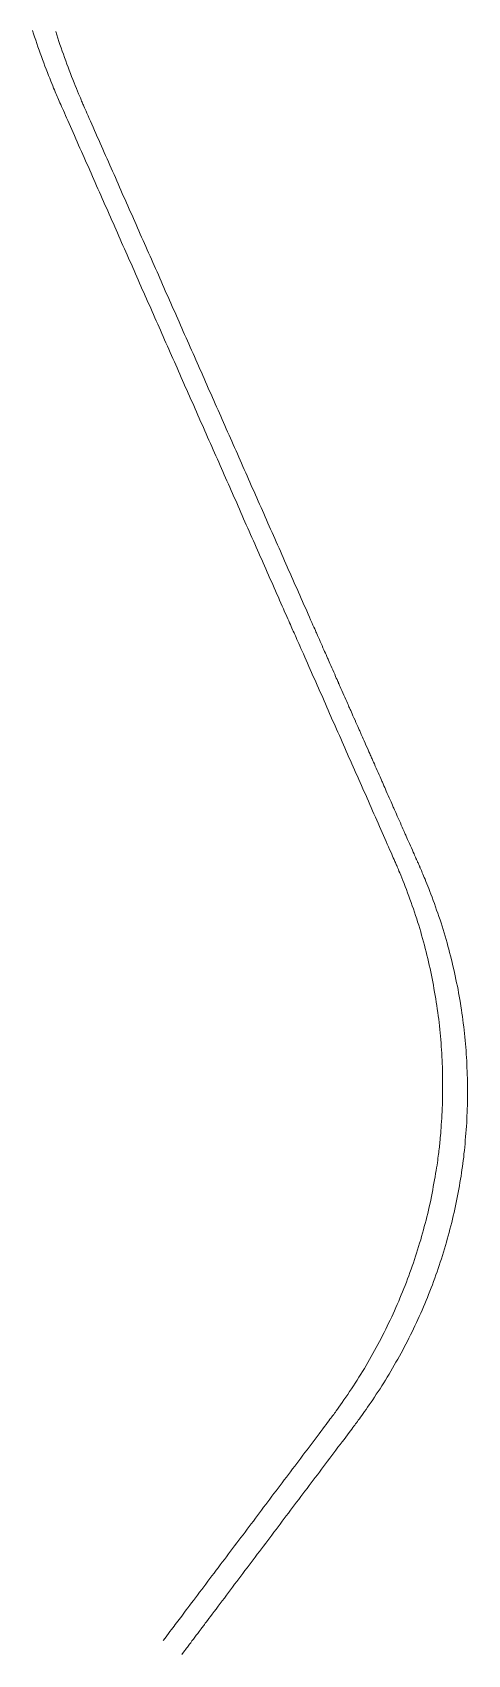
# Model space of a CAD drawing. Header units: millimetres. Extents: x 544 to 1348, y -1987 to 376.
# Drawn here: x 568 to 884, y -1987 to -806 of the extents above; entities that cross this region are included whole.
import ezdxf

# ---------------------------------------------------------------- set-up
doc = ezdxf.new("R2010")
doc.units = ezdxf.units.MM
doc.layers.add('Left', color=50, linetype='Continuous')
doc.layers.add('Right', color=112, linetype='Continuous')

msp = doc.modelspace()

# ---------------------------------------------------------------- linework, layer by layer
at = {"layer": 'Left', "lineweight": 20}
msp.add_polyline3d([(584.6, -805, 167.2), (585.3, -807.4, 167.2), (586.1, -809.8, 167.2), (586.9, -812.2, 167.2), (587.6, -814.5, 167.2), (588.4, -816.9, 167.2), (589.3, -819.3, 167.2), (590.1, -821.6, 167.2), (590.9, -824, 167.2), (591.8, -826.3, 167.2), (592.6, -828.7, 167.3), (593.5, -831, 167.3), (594.4, -833.3, 167.3), (595.2, -835.6, 167.3), (596.1, -837.8, 167.3), (597, -840.1, 167.3), (597.9, -842.3, 167.3), (598.7, -844.4, 167.3), (599.6, -846.5, 167.3), (600.4, -848.4, 167.3), (601.1, -850.3, 167.3), (601.8, -851.9, 167.3), (602.5, -853.4, 167.3), (603, -854.7, 167.3), (603.4, -855.7, 167.3), (603.8, -856.6, 167.3), (604.1, -857.3, 167.3), (604.4, -858, 167.3), (604.7, -858.7, 167.4), (605.1, -859.5, 167.4), (605.5, -860.5, 167.4), (606, -861.6, 167.4), (606.6, -863, 167.4), (607.3, -864.6, 167.4), (608.1, -866.4, 167.4), (608.9, -868.3, 167.4), (609.9, -870.4, 167.4), (610.8, -872.6, 167.4), (611.8, -874.8, 167.4), (612.8, -877.1, 167.4), (613.8, -879.4, 167.4), (614.8, -881.7, 167.4), (615.9, -884, 167.4), (616.9, -886.3, 167.4), (617.9, -888.5, 167.4), (618.9, -890.8, 167.5), (619.9, -893.1, 167.5), (620.9, -895.4, 167.5), (621.9, -897.7, 167.5), (622.9, -900, 167.5), (623.9, -902.3, 167.5), (624.9, -904.6, 167.5), (626, -906.8, 167.5), (627, -909.1, 167.5), (628, -911.4, 167.5), (629, -913.7, 167.5), (630, -916, 167.5), (631, -918.3, 167.5), (632, -920.6, 167.6), (633, -922.9, 167.6), (634, -925.1, 167.6), (635, -927.4, 167.6), (636, -929.7, 167.6), (637.1, -932, 167.6), (638.1, -934.3, 167.6), (639.1, -936.6, 167.6), (640.1, -938.9, 167.6), (641.1, -941.1, 167.6), (642.1, -943.4, 167.6), (643.1, -945.7, 167.6), (644.1, -948, 167.6), (645.1, -950.3, 167.7), (646.1, -952.6, 167.7), (647.1, -954.9, 167.7), (648.2, -957.2, 167.7), (649.2, -959.4, 167.7), (650.2, -961.7, 167.7), (651.2, -964, 167.7), (652.2, -966.3, 167.7), (653.2, -968.6, 167.7), (654.2, -970.9, 167.7), (655.2, -973.2, 167.7), (656.2, -975.5, 167.7), (657.2, -977.7, 167.7), (658.3, -980, 167.7), (659.3, -982.3, 167.8), (660.3, -984.6, 167.8), (661.3, -986.9, 167.8), (662.3, -989.2, 167.8), (663.3, -991.5, 167.8), (664.3, -993.8, 167.8), (665.3, -996, 167.8), (666.3, -998.3, 167.8), (667.3, -1000.6, 167.8), (668.3, -1002.9, 167.8), (669.4, -1005.2, 167.8), (670.4, -1007.5, 167.8), (671.4, -1009.8, 167.8), (672.4, -1012.1, 167.9), (673.4, -1014.3, 167.9), (674.4, -1016.6, 167.9), (675.4, -1018.9, 167.9), (676.4, -1021.2, 167.9), (677.4, -1023.5, 167.9), (678.4, -1025.8, 167.9), (679.4, -1028.1, 167.9), (680.5, -1030.3, 167.9), (681.5, -1032.6, 167.9), (682.5, -1034.9, 167.9), (683.5, -1037.2, 167.9), (684.5, -1039.5, 167.9), (685.5, -1041.8, 168), (686.5, -1044.1, 168), (687.5, -1046.4, 168), (688.5, -1048.6, 168), (689.5, -1050.9, 168), (690.6, -1053.2, 168), (691.6, -1055.5, 168), (692.6, -1057.8, 168), (693.6, -1060.1, 168), (694.6, -1062.4, 168), (695.6, -1064.7, 168), (696.6, -1066.9, 168), (697.6, -1069.2, 168), (698.6, -1071.5, 168), (699.6, -1073.8, 168.1), (700.6, -1076.1, 168.1), (701.7, -1078.4, 168.1), (702.7, -1080.7, 168.1), (703.7, -1083, 168.1), (704.7, -1085.2, 168.1), (705.7, -1087.5, 168.1), (706.7, -1089.8, 168.1), (707.7, -1092.1, 168.1), (708.7, -1094.4, 168.1), (709.7, -1096.7, 168.1), (710.7, -1099, 168.1), (711.7, -1101.3, 168.1), (712.8, -1103.5, 168.2), (713.8, -1105.8, 168.2), (714.8, -1108.1, 168.2), (715.8, -1110.4, 168.2), (716.8, -1112.7, 168.2), (717.8, -1115, 168.2), (718.8, -1117.3, 168.2), (719.8, -1119.5, 168.2), (720.8, -1121.8, 168.2), (721.8, -1124.1, 168.2), (722.9, -1126.4, 168.2), (723.9, -1128.7, 168.2), (724.9, -1131, 168.2), (725.9, -1133.3, 168.3), (726.9, -1135.6, 168.3), (727.9, -1137.8, 168.3), (728.9, -1140.1, 168.3), (729.9, -1142.4, 168.3), (730.9, -1144.7, 168.3), (731.9, -1147, 168.3), (732.9, -1149.3, 168.3), (734, -1151.6, 168.3), (735, -1153.9, 168.3), (736, -1156.1, 168.3), (737, -1158.4, 168.3), (738, -1160.7, 168.3), (739, -1163, 168.3), (740, -1165.3, 168.4), (741, -1167.6, 168.4), (742, -1169.9, 168.4), (743, -1172.2, 168.4), (744, -1174.4, 168.4), (745.1, -1176.7, 168.4), (746.1, -1179, 168.4), (747.1, -1181.3, 168.4), (748.1, -1183.6, 168.4), (749.1, -1185.9, 168.4), (750.1, -1188.2, 168.4), (751.1, -1190.5, 168.4), (752.1, -1192.7, 168.4), (753.1, -1195, 168.5), (754.1, -1197.3, 168.5), (755.2, -1199.6, 168.5), (756.2, -1201.9, 168.5), (757.2, -1204.2, 168.5), (758.2, -1206.5, 168.5), (759.2, -1208.7, 168.5), (760.2, -1211, 168.5), (761.2, -1213.3, 168.5), (762.2, -1215.6, 168.5), (763.2, -1217.9, 168.5), (764.2, -1220.2, 168.5), (765.2, -1222.5, 168.5), (766.3, -1224.8, 168.6), (767.3, -1227, 168.6), (768.3, -1229.3, 168.6), (769.2, -1231.5, 168.6), (770.1, -1233.6, 168.6), (771, -1235.5, 168.6), (771.8, -1237.3, 168.6), (772.5, -1238.9, 168.6), (773.1, -1240.2, 168.6), (773.6, -1241.3, 168.6), (773.9, -1242.2, 168.6), (774.3, -1242.9, 168.6), (774.6, -1243.6, 168.6), (774.9, -1244.3, 168.6), (775.2, -1245, 168.6), (775.5, -1245.8, 168.6), (776, -1246.8, 168.6), (776.5, -1247.9, 168.6), (777.1, -1249.3, 168.6), (777.7, -1250.8, 168.6), (778.4, -1252.3, 168.7), (779.1, -1253.8, 168.7), (779.7, -1255.3, 168.7), (780.3, -1256.7, 168.7), (780.9, -1257.8, 168.7), (781.3, -1258.8, 168.7), (781.6, -1259.6, 168.7), (781.9, -1260.3, 168.7), (782.2, -1260.9, 168.7), (782.5, -1261.5, 168.7), (782.8, -1262.2, 168.7), (783.1, -1263, 168.7), (783.6, -1264.1, 168.7), (784.2, -1265.3, 168.7), (784.8, -1266.8, 168.8), (785.5, -1268.4, 168.8), (786.2, -1270, 168.8), (786.9, -1271.6, 168.8), (787.6, -1273.2, 168.8), (788.3, -1274.7, 168.8), (788.8, -1275.9, 168.8), (789.3, -1277, 168.9), (789.7, -1277.8, 168.9), (790, -1278.5, 168.9), (790.3, -1279.2, 168.9), (790.5, -1279.8, 168.9), (790.9, -1280.5, 168.9), (791.2, -1281.3, 168.9), (791.7, -1282.4, 168.9), (792.2, -1283.6, 168.9), (792.9, -1285.1, 169), (793.6, -1286.7, 169), (794.3, -1288.3, 169), (795, -1289.9, 169), (795.7, -1291.5, 169), (796.4, -1293, 169.1), (796.9, -1294.2, 169.1), (797.4, -1295.3, 169.1), (797.7, -1296.1, 169.1), (798, -1296.8, 169.1), (798.3, -1297.5, 169.1), (798.6, -1298.1, 169.1), (798.9, -1298.8, 169.2), (799.3, -1299.6, 169.2), (799.8, -1300.7, 169.2), (800.3, -1301.9, 169.2), (800.9, -1303.4, 169.2), (801.6, -1305, 169.3), (802.4, -1306.6, 169.3), (803.1, -1308.2, 169.3), (803.8, -1309.8, 169.4), (804.4, -1311.3, 169.4), (805, -1312.5, 169.4), (805.4, -1313.6, 169.4), (805.8, -1314.4, 169.4), (806.1, -1315.1, 169.4), (806.4, -1315.7, 169.5), (806.7, -1316.4, 169.5), (807, -1317.1, 169.5), (807.4, -1317.9, 169.5), (807.8, -1319, 169.5), (808.4, -1320.2, 169.6), (809, -1321.7, 169.6), (809.7, -1323.3, 169.6), (810.4, -1324.9, 169.7), (811.2, -1326.5, 169.7), (811.9, -1328.1, 169.7), (812.5, -1329.6, 169.8), (813.1, -1330.8, 169.8), (813.5, -1331.9, 169.8), (813.9, -1332.7, 169.8), (814.2, -1333.4, 169.9), (814.5, -1334, 169.9), (814.8, -1334.7, 169.9), (815.1, -1335.4, 169.9), (815.4, -1336.2, 169.9), (815.9, -1337.3, 170), (816.5, -1338.5, 170), (817.1, -1340, 170), (817.8, -1341.6, 170.1), (818.5, -1343.2, 170.1), (819.2, -1344.8, 170.2), (819.9, -1346.4, 170.2), (820.6, -1347.9, 170.2), (821.1, -1349.1, 170.3), (821.6, -1350.2, 170.3), (822, -1351, 170.3), (822.3, -1351.7, 170.3), (822.6, -1352.3, 170.4), (822.8, -1353, 170.4), (823.2, -1353.7, 170.4), (823.5, -1354.5, 170.4), (824, -1355.6, 170.5), (824.5, -1356.8, 170.5), (825.2, -1358.3, 170.5), (825.9, -1359.9, 170.6), (826.6, -1361.5, 170.7), (827.3, -1363.1, 170.7), (828, -1364.7, 170.8), (828.7, -1366.2, 170.8), (829.2, -1367.4, 170.8), (829.7, -1368.5, 170.9), (830, -1369.3, 170.9), (830.3, -1370, 170.9), (830.6, -1370.6, 170.9), (830.9, -1371.3, 171), (831.2, -1372, 171), (831.6, -1372.8, 171), (832.1, -1373.9, 171.1), (832.6, -1375.1, 171.1), (833.2, -1376.6, 171.1), (833.9, -1378.1, 171.2), (834.7, -1379.8, 171.3), (835.4, -1381.4, 171.3), (836.1, -1383, 171.4), (836.7, -1384.5, 171.4), (837.3, -1385.7, 171.5), (837.7, -1386.8, 171.5), (838.1, -1387.6, 171.5), (838.4, -1388.3, 171.6), (838.7, -1388.9, 171.6), (839, -1389.6, 171.6), (839.3, -1390.3, 171.6), (839.7, -1391.1, 171.7), (840.1, -1392.2, 171.7), (840.7, -1393.4, 171.8), (841.3, -1394.9, 171.8), (842, -1396.4, 171.9), (842.7, -1398.1, 172), (843.5, -1399.7, 172), (844.2, -1401.3, 172.1), (844.8, -1402.8, 172.1), (845.4, -1404, 172.2), (845.8, -1405, 172.2), (846.2, -1405.9, 172.3), (846.5, -1406.5, 172.3), (846.7, -1407, 172.3), (846.9, -1407.4, 172.3), (847, -1407.8, 172.3), (847.2, -1408.1, 172.4), (847.4, -1408.5, 172.4), (847.6, -1409, 172.4), (847.8, -1409.5, 172.4), (848, -1410.1, 172.4), (848.3, -1410.6, 172.5), (848.5, -1411.2, 172.5), (848.8, -1411.8, 172.5), (849.1, -1412.4, 172.5), (849.3, -1412.9, 172.6), (849.5, -1413.3, 172.6), (849.7, -1413.8, 172.6), (849.8, -1414.2, 172.6), (850, -1414.6, 172.6), (850.2, -1415.1, 172.7), (850.5, -1415.6, 172.7), (850.7, -1416.2, 172.7), (851, -1416.9, 172.7), (851.4, -1417.8, 172.8), (851.8, -1418.8, 172.8), (852.3, -1419.9, 172.9), (852.8, -1421.1, 172.9), (853.4, -1422.5, 173), (854, -1424, 173), (854.7, -1425.7, 173.1), (855.4, -1427.4, 173.2), (856.1, -1429.3, 173.3), (856.9, -1431.3, 173.4), (857.7, -1433.4, 173.5), (858.5, -1435.6, 173.5), (859.3, -1437.9, 173.6), (860.2, -1440.2, 173.7), (861, -1442.5, 173.8), (861.8, -1444.9, 173.9), (862.7, -1447.2, 174), (863.5, -1449.6, 174.1), (864.3, -1452, 174.2), (865, -1454.3, 174.3), (865.8, -1456.7, 174.4), (866.5, -1459.1, 174.5), (867.3, -1461.5, 174.6), (868, -1463.9, 174.7), (868.7, -1466.3, 174.8), (869.4, -1468.7, 174.9), (870, -1471.1, 175), (870.7, -1473.5, 175.1), (871.3, -1475.9, 175.2), (872, -1478.3, 175.3), (872.6, -1480.8, 175.4), (873.2, -1483.2, 175.5), (873.7, -1485.6, 175.6), (874.3, -1488.1, 175.7), (874.8, -1490.5, 175.8), (875.4, -1492.9, 175.9), (875.9, -1495.4, 176), (876.4, -1497.8, 176.1), (876.9, -1500.3, 176.2), (877.4, -1502.7, 176.3), (877.8, -1505.2, 176.4), (878.3, -1507.6, 176.5), (878.7, -1510.1, 176.6), (879.1, -1512.6, 176.7), (879.5, -1515, 176.8), (879.9, -1517.5, 176.9), (880.2, -1520, 177), (880.6, -1522.5, 177.1), (880.9, -1524.9, 177.2), (881.2, -1527.4, 177.3), (881.5, -1529.9, 177.4), (881.8, -1532.4, 177.5), (882.1, -1534.9, 177.6), (882.3, -1537.3, 177.7), (882.6, -1539.8, 177.8), (882.8, -1542.3, 177.9), (883, -1544.8, 178), (883.2, -1547.3, 178.1), (883.4, -1549.8, 178.2), (883.6, -1552.3, 178.3), (883.7, -1554.8, 178.4), (883.8, -1557.3, 178.5), (883.9, -1559.8, 178.6), (884, -1562.3, 178.7), (884.1, -1564.8, 178.8), (884.2, -1567.3, 178.9), (884.2, -1569.8, 179), (884.3, -1572.3, 179.1), (884.3, -1574.8, 179.2), (884.3, -1577.3, 179.3), (884.3, -1579.8, 179.4), (884.3, -1582.3, 179.5), (884.2, -1584.8, 179.6), (884.2, -1587.3, 179.7), (884.1, -1589.8, 179.8), (884, -1592.3, 179.9), (883.9, -1594.8, 180), (883.8, -1597.3, 180.1), (883.7, -1599.8, 180.2), (883.5, -1602.4, 180.3), (883.3, -1604.9, 180.4), (883.1, -1607.5, 180.5), (882.9, -1610, 180.7), (882.7, -1612.5, 180.8), (882.5, -1615.1, 180.9), (882.3, -1617.6, 181), (882, -1620, 181.1), (881.7, -1622.4, 181.2), (881.5, -1624.8, 181.2), (881.2, -1627.2, 181.3), (880.9, -1629.5, 181.4), (880.6, -1631.8, 181.5), (880.2, -1634.1, 181.6), (879.9, -1636.4, 181.7), (879.6, -1638.7, 181.8), (879.2, -1641, 181.9), (878.8, -1643.3, 182), (878.4, -1645.7, 182.1), (877.9, -1648.1, 182.2), (877.5, -1650.5, 182.3), (877, -1653, 182.4), (876.6, -1655.4, 182.5), (876.1, -1657.8, 182.6), (875.5, -1660.3, 182.7), (875, -1662.7, 182.8), (874.5, -1665.2, 182.9), (873.9, -1667.6, 183), (873.3, -1670, 183.1), (872.8, -1672.5, 183.2), (872.1, -1674.9, 183.3), (871.5, -1677.3, 183.4), (870.9, -1679.7, 183.5), (870.2, -1682.1, 183.6), (869.6, -1684.5, 183.7), (868.9, -1686.9, 183.8), (868.2, -1689.3, 183.9), (867.5, -1691.7, 184), (866.8, -1694.1, 184.1), (866, -1696.5, 184.2), (865.3, -1698.9, 184.3), (864.5, -1701.3, 184.4), (863.7, -1703.7, 184.5), (862.9, -1706, 184.6), (862.1, -1708.4, 184.7), (861.3, -1710.7, 184.8), (860.4, -1713.1, 184.9), (859.6, -1715.4, 185), (858.7, -1717.8, 185.1), (857.8, -1720.1, 185.2), (856.9, -1722.5, 185.3), (856, -1724.8, 185.4), (855.1, -1727.1, 185.5), (854.1, -1729.4, 185.6), (853.2, -1731.7, 185.7), (852.2, -1734, 185.8), (851.2, -1736.3, 185.9), (850.2, -1738.6, 186), (849.2, -1740.9, 186.1), (848.2, -1743.2, 186.2), (847.1, -1745.4, 186.3), (846, -1747.7, 186.4), (845, -1749.9, 186.5), (843.9, -1752.2, 186.6), (842.8, -1754.4, 186.7), (841.7, -1756.7, 186.8), (840.5, -1758.9, 186.9), (839.4, -1761.1, 187), (838.2, -1763.3, 187.1), (837.1, -1765.5, 187.2), (835.9, -1767.7, 187.3), (834.7, -1769.9, 187.4), (833.5, -1772.1, 187.5), (832.2, -1774.3, 187.6), (831, -1776.5, 187.7), (829.7, -1778.6, 187.8), (828.5, -1780.8, 187.9), (827.2, -1782.9, 188), (825.9, -1785.1, 188.1), (824.6, -1787.2, 188.2), (823.3, -1789.3, 188.3), (821.9, -1791.4, 188.4), (820.6, -1793.5, 188.5), (819.3, -1795.6, 188.6), (817.9, -1797.6, 188.7), (816.6, -1799.6, 188.8), (815.3, -1801.6, 188.9), (814.1, -1803.4, 189), (812.8, -1805.2, 189), (811.6, -1807, 189.1), (810.5, -1808.6, 189.2), (809.4, -1810.2, 189.3), (808.3, -1811.7, 189.4), (807.3, -1813, 189.4), (806.4, -1814.3, 189.5), (805.6, -1815.5, 189.5), (804.8, -1816.5, 189.6), (804.1, -1817.5, 189.7), (803.4, -1818.4, 189.7), (802.8, -1819.2, 189.7), (802.2, -1820.1, 189.8), (801.5, -1820.9, 189.8), (800.8, -1821.9, 189.9), (800, -1822.9, 189.9), (799.1, -1824.1, 190), (798.1, -1825.5, 190.1), (796.9, -1827, 190.1), (795.7, -1828.7, 190.2), (794.4, -1830.4, 190.3), (793, -1832.3, 190.4), (791.5, -1834.2, 190.5), (790, -1836.2, 190.6), (788.5, -1838.2, 190.7), (787, -1840.2, 190.8), (785.5, -1842.2, 190.9), (784, -1844.2, 191), (782.5, -1846.2, 191.1), (781, -1848.2, 191.2), (779.5, -1850.2, 191.3), (778, -1852.2, 191.4), (776.5, -1854.2, 191.5), (775, -1856.2, 191.6), (773.5, -1858.2, 191.7), (772, -1860.1, 191.8), (770.5, -1862.1, 191.9), (769, -1864.1, 192), (767.5, -1866.1, 192.1), (765.9, -1868.1, 192.2), (764.4, -1870.1, 192.3), (762.9, -1872.1, 192.4), (761.4, -1874.1, 192.5), (759.9, -1876.1, 192.6), (758.4, -1878.1, 192.7), (756.9, -1880.1, 192.8), (755.4, -1882.1, 192.9), (753.9, -1884.1, 193), (752.4, -1886.1, 193.1), (750.9, -1888.1, 193.2), (749.4, -1890.1, 193.3), (747.9, -1892.1, 193.4), (746.4, -1894.1, 193.5), (744.9, -1896.1, 193.6), (743.4, -1898.1, 193.7), (741.9, -1900.1, 193.8), (740.4, -1902.1, 193.9), (738.9, -1904.1, 194), (737.4, -1906.1, 194.1), (735.9, -1908.1, 194.2), (734.4, -1910.1, 194.3), (732.9, -1912.1, 194.4), (731.3, -1914.1, 194.5), (729.8, -1916.1, 194.6), (728.3, -1918.1, 194.7), (726.8, -1920, 194.8), (725.3, -1922, 194.9), (723.8, -1924, 195), (722.3, -1926, 195.1), (720.8, -1928, 195.2), (719.3, -1930, 195.3), (717.8, -1932, 195.4), (716.3, -1934, 195.5), (714.8, -1936, 195.6), (713.3, -1938, 195.7), (711.8, -1940, 195.8), (710.3, -1942, 195.9), (708.8, -1944, 196), (707.3, -1946, 196.1), (705.8, -1948, 196.2), (704.3, -1950, 196.3), (702.8, -1952, 196.4), (701.3, -1954, 196.5), (699.8, -1955.9, 196.6), (698.5, -1957.7, 196.7), (697.2, -1959.4, 196.8), (696, -1960.9, 196.8), (695, -1962.3, 196.9), (694.1, -1963.5, 197), (693.4, -1964.4, 197), (692.8, -1965.2, 197), (692.3, -1965.9, 197.1), (691.8, -1966.5, 197.1), (691.4, -1967.1, 197.1), (690.9, -1967.7, 197.2), (690.4, -1968.4, 197.2), (689.7, -1969.3, 197.2), (688.9, -1970.4, 197.3), (687.9, -1971.7, 197.4), (686.9, -1973.1, 197.4), (685.8, -1974.5, 197.5), (684.8, -1975.9, 197.5), (683.7, -1977.2, 197.6), (682.8, -1978.5, 197.7), (682, -1979.5, 197.7), (681.4, -1980.4, 197.8), (680.9, -1981.1, 197.8), (680.4, -1981.7, 197.8), (679.8, -1982.4, 197.8), (679.2, -1983.2, 197.9), (678.5, -1984.2, 197.9), (677.5, -1985.5, 198), (676.3, -1987.2, 198)], dxfattribs=at)
at = {"layer": 'Right', "lineweight": 20}
msp.add_polyline3d([(567.6, -804.3, 167.1), (568.4, -806.7, 167.1), (569.2, -809, 167.2), (570, -811.4, 167.2), (570.8, -813.8, 167.2), (571.6, -816.1, 167.2), (572.4, -818.5, 167.2), (573.2, -820.8, 167.2), (574.1, -823.2, 167.2), (575, -825.5, 167.2), (575.8, -827.9, 167.2), (576.7, -830.2, 167.2), (577.6, -832.5, 167.2), (578.5, -834.8, 167.2), (579.3, -837, 167.2), (580.2, -839.1, 167.3), (581, -841.1, 167.3), (581.7, -842.9, 167.3), (582.4, -844.6, 167.3), (583, -846.2, 167.3), (583.6, -847.6, 167.3), (584.2, -848.9, 167.3), (584.7, -850.1, 167.3), (585.1, -851.2, 167.3), (585.6, -852.3, 167.3), (586.1, -853.4, 167.3), (586.6, -854.5, 167.3), (587.1, -855.7, 167.3), (587.6, -856.9, 167.3), (588.2, -858.2, 167.3), (588.8, -859.6, 167.3), (589.5, -861.1, 167.3), (590.2, -862.6, 167.3), (590.9, -864.3, 167.3), (591.7, -866.1, 167.3), (592.5, -867.9, 167.3), (593.4, -869.9, 167.4), (594.3, -872, 167.4), (595.2, -874.1, 167.4), (596.2, -876.3, 167.4), (597.2, -878.6, 167.4), (598.2, -880.8, 167.4), (599.2, -883.1, 167.4), (600.2, -885.4, 167.4), (601.2, -887.7, 167.4), (602.2, -890, 167.4), (603.2, -892.3, 167.4), (604.2, -894.6, 167.4), (605.3, -896.8, 167.4), (606.3, -899.1, 167.4), (607.3, -901.4, 167.5), (608.3, -903.7, 167.5), (609.3, -906, 167.5), (610.3, -908.3, 167.5), (611.3, -910.6, 167.5), (612.3, -912.9, 167.5), (613.3, -915.1, 167.5), (614.3, -917.4, 167.5), (615.3, -919.7, 167.5), (616.4, -922, 167.5), (617.4, -924.3, 167.5), (618.4, -926.6, 167.5), (619.4, -928.9, 167.5), (620.4, -931.2, 167.6), (621.4, -933.4, 167.6), (622.4, -935.7, 167.6), (623.4, -938, 167.6), (624.4, -940.3, 167.6), (625.4, -942.6, 167.6), (626.5, -944.9, 167.6), (627.5, -947.2, 167.6), (628.5, -949.5, 167.6), (629.5, -951.7, 167.6), (630.5, -954, 167.6), (631.5, -956.3, 167.6), (632.5, -958.6, 167.6), (633.5, -960.9, 167.7), (634.5, -963.2, 167.7), (635.5, -965.5, 167.7), (636.5, -967.8, 167.7), (637.6, -970, 167.7), (638.6, -972.3, 167.7), (639.6, -974.6, 167.7), (640.6, -976.9, 167.7), (641.6, -979.2, 167.7), (642.6, -981.5, 167.7), (643.6, -983.8, 167.7), (644.6, -986, 167.7), (645.6, -988.3, 167.7), (646.6, -990.6, 167.7), (647.6, -992.9, 167.8), (648.7, -995.2, 167.8), (649.7, -997.5, 167.8), (650.7, -999.8, 167.8), (651.7, -1002.1, 167.8), (652.7, -1004.3, 167.8), (653.7, -1006.6, 167.8), (654.7, -1008.9, 167.8), (655.7, -1011.2, 167.8), (656.7, -1013.5, 167.8), (657.7, -1015.8, 167.8), (658.8, -1018.1, 167.8), (659.8, -1020.4, 167.8), (660.8, -1022.6, 167.9), (661.8, -1024.9, 167.9), (662.8, -1027.2, 167.9), (663.8, -1029.5, 167.9), (664.8, -1031.8, 167.9), (665.8, -1034.1, 167.9), (666.8, -1036.4, 167.9), (667.8, -1038.7, 167.9), (668.8, -1040.9, 167.9), (669.9, -1043.2, 167.9), (670.9, -1045.5, 167.9), (671.9, -1047.8, 167.9), (672.9, -1050.1, 167.9), (673.9, -1052.4, 168), (674.9, -1054.7, 168), (675.9, -1057, 168), (676.9, -1059.2, 168), (677.9, -1061.5, 168), (678.9, -1063.8, 168), (679.9, -1066.1, 168), (681, -1068.4, 168), (682, -1070.7, 168), (683, -1073, 168), (684, -1075.2, 168), (685, -1077.5, 168), (686, -1079.8, 168), (687, -1082.1, 168), (688, -1084.4, 168.1), (689, -1086.7, 168.1), (690, -1089, 168.1), (691.1, -1091.3, 168.1), (692.1, -1093.5, 168.1), (693.1, -1095.8, 168.1), (694.1, -1098.1, 168.1), (695.1, -1100.4, 168.1), (696.1, -1102.7, 168.1), (697.1, -1105, 168.1), (698.1, -1107.3, 168.1), (699.1, -1109.6, 168.1), (700.1, -1111.8, 168.1), (701.1, -1114.1, 168.2), (702.2, -1116.4, 168.2), (703.2, -1118.7, 168.2), (704.2, -1121, 168.2), (705.2, -1123.3, 168.2), (706.2, -1125.6, 168.2), (707.2, -1127.9, 168.2), (708.2, -1130.1, 168.2), (709.2, -1132.4, 168.2), (710.2, -1134.7, 168.2), (711.2, -1137, 168.2), (712.2, -1139.3, 168.2), (713.3, -1141.6, 168.2), (714.3, -1143.9, 168.3), (715.3, -1146.2, 168.3), (716.3, -1148.4, 168.3), (717.3, -1150.7, 168.3), (718.3, -1153, 168.3), (719.3, -1155.3, 168.3), (720.3, -1157.6, 168.3), (721.3, -1159.9, 168.3), (722.3, -1162.2, 168.3), (723.3, -1164.4, 168.3), (724.4, -1166.7, 168.3), (725.4, -1169, 168.3), (726.4, -1171.3, 168.3), (727.4, -1173.6, 168.3), (728.4, -1175.9, 168.4), (729.4, -1178.2, 168.4), (730.4, -1180.5, 168.4), (731.4, -1182.7, 168.4), (732.4, -1185, 168.4), (733.4, -1187.3, 168.4), (734.5, -1189.6, 168.4), (735.5, -1191.9, 168.4), (736.5, -1194.2, 168.4), (737.5, -1196.5, 168.4), (738.5, -1198.8, 168.4), (739.5, -1201, 168.4), (740.5, -1203.3, 168.4), (741.5, -1205.6, 168.5), (742.5, -1207.9, 168.5), (743.5, -1210.2, 168.5), (744.5, -1212.5, 168.5), (745.6, -1214.8, 168.5), (746.6, -1217, 168.5), (747.5, -1219.3, 168.5), (748.5, -1221.5, 168.5), (749.4, -1223.6, 168.5), (750.4, -1225.6, 168.5), (751.2, -1227.6, 168.5), (752, -1229.4, 168.5), (752.8, -1231.2, 168.5), (753.5, -1232.8, 168.5), (754.2, -1234.3, 168.5), (754.8, -1235.7, 168.6), (755.4, -1237, 168.6), (755.9, -1238.3, 168.6), (756.5, -1239.5, 168.6), (757, -1240.7, 168.6), (757.5, -1241.8, 168.6), (758, -1242.9, 168.6), (758.5, -1244.1, 168.6), (759, -1245.2, 168.6), (759.5, -1246.5, 168.6), (760.1, -1247.8, 168.6), (760.8, -1249.2, 168.6), (761.5, -1250.8, 168.6), (762.2, -1252.5, 168.6), (763, -1254.4, 168.6), (763.9, -1256.4, 168.7), (764.8, -1258.4, 168.7), (765.8, -1260.6, 168.7), (766.8, -1262.8, 168.7), (767.8, -1265.1, 168.7), (768.8, -1267.4, 168.8), (769.8, -1269.7, 168.8), (770.8, -1271.9, 168.8), (771.8, -1274.2, 168.8), (772.8, -1276.5, 168.8), (773.8, -1278.8, 168.9), (774.8, -1281.1, 168.9), (775.8, -1283.4, 168.9), (776.8, -1285.7, 169), (777.9, -1288, 169), (778.9, -1290.2, 169), (779.9, -1292.5, 169.1), (780.9, -1294.8, 169.1), (781.9, -1297.1, 169.1), (782.9, -1299.4, 169.2), (783.9, -1301.7, 169.2), (784.9, -1304, 169.3), (785.9, -1306.3, 169.3), (786.9, -1308.5, 169.3), (787.9, -1310.8, 169.4), (789, -1313.1, 169.4), (790, -1315.4, 169.5), (791, -1317.7, 169.5), (792, -1320, 169.6), (793, -1322.3, 169.6), (794, -1324.6, 169.7), (795, -1326.8, 169.7), (796, -1329.1, 169.8), (797, -1331.4, 169.9), (798, -1333.7, 169.9), (799.1, -1336, 170), (800.1, -1338.3, 170), (801.1, -1340.6, 170.1), (802.1, -1342.8, 170.2), (803.1, -1345.1, 170.2), (804.1, -1347.4, 170.3), (805.1, -1349.7, 170.3), (806.1, -1352, 170.4), (807.1, -1354.3, 170.5), (808.1, -1356.6, 170.6), (809.1, -1358.9, 170.6), (810.2, -1361.1, 170.7), (811.2, -1363.4, 170.8), (812.2, -1365.7, 170.8), (813.2, -1368, 170.9), (814.2, -1370.3, 171), (815.2, -1372.6, 171.1), (816.2, -1374.9, 171.2), (817.2, -1377.2, 171.2), (818.2, -1379.4, 171.3), (819.2, -1381.7, 171.4), (820.2, -1384, 171.5), (821.2, -1386.2, 171.6), (822.2, -1388.5, 171.7), (823.2, -1390.6, 171.7), (824.1, -1392.8, 171.8), (825, -1394.9, 171.9), (825.9, -1396.9, 172), (826.8, -1398.9, 172.1), (827.6, -1400.8, 172.1), (828.4, -1402.5, 172.2), (829.1, -1404.1, 172.3), (829.8, -1405.6, 172.4), (830.3, -1406.9, 172.4), (830.8, -1408, 172.5), (831.2, -1408.9, 172.5), (831.5, -1409.6, 172.5), (831.8, -1410.2, 172.5), (832, -1410.6, 172.6), (832.1, -1410.9, 172.6), (832.2, -1411.2, 172.6), (832.3, -1411.4, 172.6), (832.4, -1411.6, 172.6), (832.5, -1411.9, 172.6), (832.7, -1412.1, 172.6), (832.8, -1412.5, 172.6), (833, -1413, 172.7), (833.2, -1413.5, 172.7), (833.6, -1414.3, 172.7), (834, -1415.3, 172.8), (834.4, -1416.5, 172.8), (835, -1417.9, 172.9), (835.7, -1419.5, 172.9), (836.4, -1421.4, 173), (837.2, -1423.4, 173.1), (838.1, -1425.5, 173.2), (838.9, -1427.7, 173.3), (839.8, -1430, 173.4), (840.7, -1432.4, 173.5), (841.6, -1434.7, 173.6), (842.4, -1437, 173.7), (843.3, -1439.4, 173.8), (844.1, -1441.8, 173.9), (844.9, -1444.1, 174), (845.7, -1446.5, 174.1), (846.5, -1448.9, 174.2), (847.3, -1451.2, 174.3), (848, -1453.6, 174.4), (848.8, -1456, 174.5), (849.5, -1458.4, 174.6), (850.2, -1460.8, 174.7), (850.9, -1463.2, 174.8), (851.6, -1465.6, 174.9), (852.2, -1468, 175), (852.9, -1470.4, 175.1), (853.5, -1472.8, 175.2), (854.1, -1475.3, 175.3), (854.7, -1477.7, 175.4), (855.3, -1480.1, 175.5), (855.9, -1482.5, 175.6), (856.4, -1485, 175.7), (857, -1487.4, 175.8), (857.5, -1489.9, 175.9), (858, -1492.3, 176), (858.5, -1494.8, 176.1), (859, -1497.2, 176.2), (859.5, -1499.7, 176.3), (859.9, -1502.1, 176.4), (860.3, -1504.6, 176.5), (860.8, -1507.1, 176.6), (861.2, -1509.5, 176.7), (861.6, -1512, 176.8), (861.9, -1514.5, 176.9), (862.3, -1516.9, 177), (862.6, -1519.4, 177.1), (863, -1521.9, 177.2), (863.3, -1524.4, 177.3), (863.6, -1526.8, 177.4), (863.8, -1529.3, 177.5), (864.1, -1531.8, 177.6), (864.4, -1534.3, 177.7), (864.6, -1536.8, 177.8), (864.8, -1539.3, 177.9), (865, -1541.8, 178), (865.2, -1544.3, 178.1), (865.4, -1546.8, 178.2), (865.5, -1549.2, 178.3), (865.7, -1551.7, 178.4), (865.8, -1554.2, 178.5), (865.9, -1556.7, 178.6), (866, -1559.2, 178.7), (866.1, -1561.7, 178.8), (866.1, -1564.2, 178.9), (866.2, -1566.7, 179), (866.2, -1569.2, 179.1), (866.2, -1571.7, 179.2), (866.2, -1574.2, 179.3), (866.2, -1576.7, 179.4), (866.2, -1579.2, 179.5), (866.1, -1581.7, 179.6), (866.1, -1584.2, 179.7), (866, -1586.7, 179.8), (865.9, -1589.2, 179.9), (865.8, -1591.7, 180), (865.7, -1594.2, 180.1), (865.5, -1596.6, 180.2), (865.4, -1599, 180.3), (865.2, -1601.3, 180.4), (865.1, -1603.5, 180.5), (864.9, -1605.5, 180.6), (864.8, -1607.5, 180.6), (864.7, -1609.2, 180.7), (864.5, -1610.9, 180.8), (864.4, -1612.4, 180.8), (864.2, -1613.8, 180.9), (864.1, -1615.2, 180.9), (864, -1616.4, 181), (863.8, -1617.7, 181), (863.7, -1618.9, 181.1), (863.5, -1620.2, 181.1), (863.4, -1621.5, 181.2), (863.2, -1622.8, 181.2), (863, -1624.2, 181.3), (862.8, -1625.6, 181.4), (862.6, -1627.2, 181.4), (862.4, -1628.8, 181.5), (862.1, -1630.6, 181.6), (861.8, -1632.6, 181.6), (861.5, -1634.6, 181.7), (861.1, -1636.8, 181.8), (860.7, -1639.1, 181.9), (860.3, -1641.4, 182), (859.9, -1643.8, 182.1), (859.4, -1646.3, 182.2), (859, -1648.7, 182.3), (858.5, -1651.2, 182.4), (858, -1653.6, 182.5), (857.5, -1656.1, 182.6), (857, -1658.5, 182.7), (856.4, -1661, 182.8), (855.9, -1663.4, 182.9), (855.3, -1665.8, 183), (854.7, -1668.3, 183.1), (854.1, -1670.7, 183.2), (853.5, -1673.1, 183.3), (852.8, -1675.5, 183.4), (852.2, -1677.9, 183.5), (851.5, -1680.3, 183.6), (850.8, -1682.7, 183.7), (850.2, -1685.1, 183.8), (849.4, -1687.5, 183.9), (848.7, -1689.9, 184), (848, -1692.3, 184.1), (847.2, -1694.7, 184.2), (846.5, -1697.1, 184.3), (845.7, -1699.5, 184.4), (844.9, -1701.8, 184.5), (844.1, -1704.2, 184.6), (843.2, -1706.5, 184.7), (842.4, -1708.9, 184.8), (841.5, -1711.2, 184.9), (840.7, -1713.6, 185), (839.8, -1715.9, 185.1), (838.9, -1718.3, 185.2), (838, -1720.6, 185.3), (837, -1722.9, 185.4), (836.1, -1725.2, 185.5), (835.1, -1727.5, 185.6), (834.2, -1729.8, 185.7), (833.2, -1732.1, 185.8), (832.2, -1734.4, 185.9), (831.2, -1736.7, 186), (830.1, -1739, 186.1), (829.1, -1741.2, 186.2), (828, -1743.5, 186.3), (826.9, -1745.8, 186.4), (825.9, -1748, 186.5), (824.8, -1750.2, 186.6), (823.6, -1752.5, 186.7), (822.5, -1754.7, 186.8), (821.4, -1756.9, 186.9), (820.2, -1759.2, 187), (819, -1761.4, 187.1), (817.9, -1763.6, 187.2), (816.7, -1765.8, 187.3), (815.4, -1767.9, 187.4), (814.2, -1770.1, 187.5), (813, -1772.3, 187.6), (811.7, -1774.4, 187.7), (810.5, -1776.6, 187.8), (809.2, -1778.7, 187.9), (807.9, -1780.9, 188), (806.6, -1783, 188.1), (805.3, -1785.1, 188.2), (803.9, -1787.3, 188.3), (802.6, -1789.4, 188.4), (801.2, -1791.5, 188.5), (799.8, -1793.5, 188.6), (798.5, -1795.6, 188.7), (797.1, -1797.7, 188.8), (795.7, -1799.7, 188.9), (794.3, -1801.7, 189), (793, -1803.6, 189.1), (791.8, -1805.3, 189.2), (790.7, -1806.9, 189.2), (789.7, -1808.4, 189.3), (788.8, -1809.6, 189.4), (788.1, -1810.6, 189.4), (787.5, -1811.4, 189.5), (786.9, -1812.2, 189.5), (786.5, -1812.8, 189.5), (786, -1813.4, 189.6), (785.5, -1814.1, 189.6), (784.9, -1814.9, 189.6), (784.2, -1815.8, 189.7), (783.4, -1816.9, 189.7), (782.5, -1818.1, 189.8), (781.4, -1819.6, 189.9), (780.2, -1821.1, 190), (778.9, -1822.8, 190), (777.6, -1824.6, 190.1), (776.2, -1826.4, 190.2), (774.8, -1828.3, 190.3), (773.4, -1830.2, 190.4), (771.9, -1832.1, 190.5), (770.5, -1834.1, 190.6), (769, -1836, 190.7), (767.5, -1838, 190.8), (766, -1840, 190.9), (764.5, -1842, 191), (763, -1844, 191.1), (761.5, -1846, 191.2), (760, -1848, 191.3), (758.5, -1850, 191.4), (757, -1852, 191.5), (755.5, -1854, 191.6), (754, -1856, 191.7), (752.5, -1858, 191.8), (750.9, -1860, 191.9), (749.4, -1862, 192), (747.9, -1864, 192.1), (746.4, -1866, 192.2), (744.9, -1867.9, 192.3), (743.4, -1869.9, 192.4), (741.9, -1871.9, 192.5), (740.4, -1873.9, 192.6), (738.9, -1875.9, 192.7), (737.4, -1877.9, 192.8), (735.9, -1879.9, 192.9), (734.4, -1881.9, 193), (732.9, -1883.9, 193.1), (731.4, -1885.9, 193.2), (729.9, -1887.9, 193.3), (728.4, -1889.9, 193.4), (726.9, -1891.9, 193.5), (725.4, -1893.9, 193.6), (723.9, -1895.9, 193.7), (722.4, -1897.9, 193.8), (720.9, -1899.9, 193.9), (719.4, -1901.9, 194), (717.8, -1903.9, 194.1), (716.3, -1905.9, 194.2), (714.8, -1907.9, 194.3), (713.3, -1909.9, 194.4), (711.8, -1911.9, 194.5), (710.3, -1913.9, 194.6), (708.8, -1915.9, 194.7), (707.3, -1917.9, 194.8), (705.8, -1919.9, 194.9), (704.3, -1921.9, 195), (702.8, -1923.9, 195.1), (701.3, -1925.8, 195.2), (699.8, -1927.8, 195.3), (698.3, -1929.8, 195.4), (696.8, -1931.8, 195.5), (695.3, -1933.8, 195.6), (693.8, -1935.8, 195.7), (692.3, -1937.8, 195.8), (690.8, -1939.8, 195.9), (689.3, -1941.8, 196), (687.8, -1943.8, 196.1), (686.3, -1945.8, 196.2), (684.9, -1947.7, 196.3), (683.4, -1949.5, 196.4), (682.1, -1951.3, 196.5), (680.8, -1953.1, 196.6), (679.6, -1954.7, 196.6), (678.4, -1956.2, 196.7), (677.3, -1957.7, 196.8), (676.3, -1959.1, 196.9), (675.3, -1960.4, 196.9), (674.3, -1961.7, 197), (673.4, -1962.9, 197.1), (672.5, -1964.1, 197.1), (671.6, -1965.3, 197.2), (670.7, -1966.5, 197.2), (669.7, -1967.7, 197.3), (668.8, -1969, 197.4), (667.7, -1970.4, 197.4), (666.6, -1971.8, 197.5), (665.5, -1973.4, 197.6), (664.2, -1975.1, 197.6), (662.8, -1977, 197.7)], dxfattribs=at)

doc.saveas('drawing.dxf')
